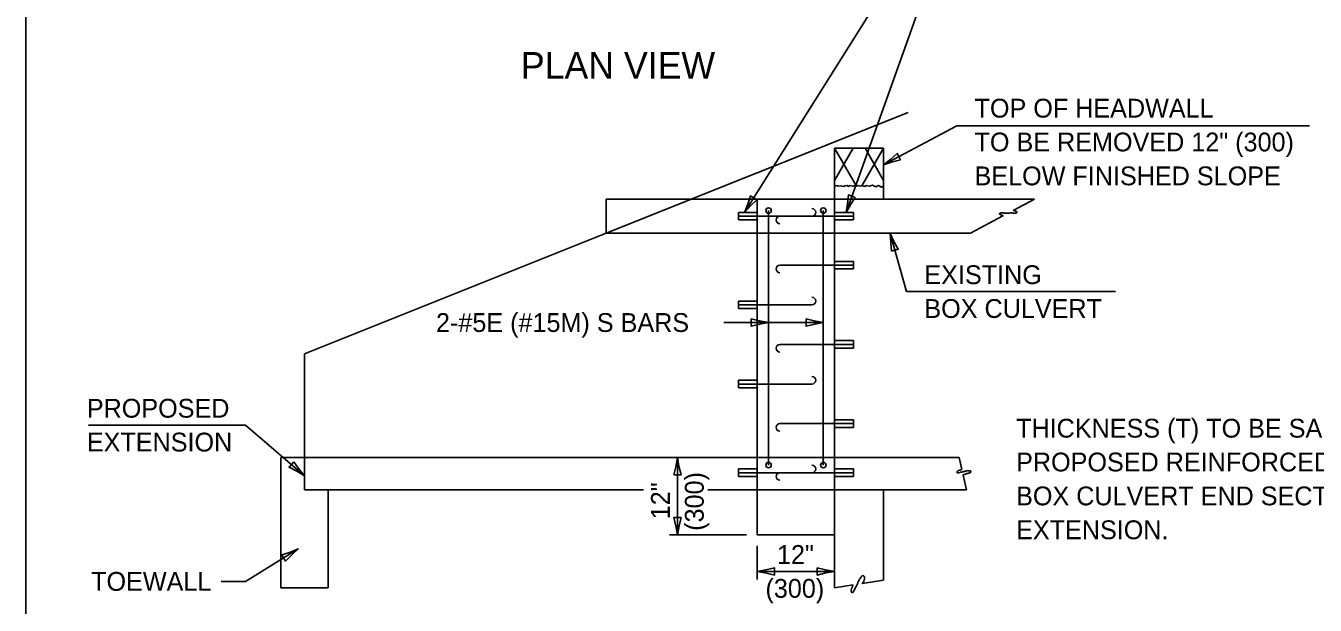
# Model space of a CAD drawing. Extents: x 2262347 to 2262977, y -3123475 to -3123075.
# Drawn here: x 2262346.9 to 2262555.8, y -3123298.5 to -3123204.7 of the extents above; entities that cross this region are included whole.
import ezdxf

# ---------------------------------------------------------------- set-up
doc = ezdxf.new("R2010")
doc.units = 0
for name, color, linetype in [('Default', 7, 'Continuous'), ('RD_Pr_Roadway_Dimensions', 7, 'Continuous'), ('RD_Pr_Roadway_Items', 7, 'Continuous'), ('RD_Pr_Roadway_Notes', 7, 'Continuous')]:
    doc.layers.add(name, color=color, linetype=linetype)

msp = doc.modelspace()

# ---------------------------------------------------------------- linework, layer by layer
at = {"layer": 'Default'}
msp.add_lwpolyline([(2262346.94, -3123474.99), (2262976.94, -3123474.99), (2262976.94, -3123074.99), (2262346.94, -3123074.99)], close=True, dxfattribs=at)
at = {"layer": 'RD_Pr_Roadway_Dimensions'}
for p, q in [((2262501.39, -3123174.47), (2262463.36, -3123234.9)), ((2262452.49, -3123287.16), (2262452.49, -3123274.63)), ((2262463.71, -3123287.16), (2262451.19, -3123287.16)), ((2262465.43, -3123294.4), (2262465.43, -3123288.92)), ((2262465.43, -3123293.07), (2262477.96, -3123293.07))]:
    msp.add_line(p, q, dxfattribs=at)
msp.add_lwpolyline([(2262458.84, -3123110.08), (2262501.39, -3123174.47), (2262479.82, -3123234.9)], dxfattribs=at)
for points in [[(2262465.34, -3123232.85), (2262464.85, -3123232.53), (2262464.35, -3123232.22), (2262463.9, -3123233.59), (2262463.36, -3123234.9), (2262464.38, -3123233.79)], [(2262481.31, -3123232.47), (2262480.76, -3123232.27), (2262480.21, -3123232.07), (2262480.06, -3123233.5), (2262479.82, -3123234.9), (2262480.58, -3123233.59)], [(2262451.9, -3123277.43), (2262452.49, -3123277.43), (2262453.08, -3123277.43), (2262452.73, -3123276.03), (2262452.49, -3123274.63), (2262452.22, -3123276.13)], [(2262453.08, -3123284.36), (2262452.49, -3123284.36), (2262451.9, -3123284.36), (2262452.25, -3123285.76), (2262452.49, -3123287.16), (2262452.76, -3123285.67)], [(2262468.23, -3123293.66), (2262468.23, -3123293.07), (2262468.23, -3123292.49), (2262466.83, -3123292.83), (2262465.43, -3123293.07), (2262466.92, -3123293.34)], [(2262475.16, -3123292.49), (2262475.16, -3123293.07), (2262475.16, -3123293.66), (2262476.56, -3123293.31), (2262477.96, -3123293.07), (2262476.47, -3123292.8)]]:
    msp.add_lwpolyline(points, close=True, dxfattribs=at)
at = {"layer": 'RD_Pr_Roadway_Items'}
for p, q in [((2262440.98, -3123238.27), (2262489.88, -3123218.71)), ((2262477.96, -3123224.51), (2262485.9, -3123224.51)), ((2262477.96, -3123224.51), (2262481.49, -3123230.63)), ((2262480.97, -3123224.51), (2262477.96, -3123229.72)), ((2262477.96, -3123232.77), (2262477.96, -3123224.51)), ((2262485.9, -3123224.51), (2262482.39, -3123230.61)), ((2262482.9, -3123224.51), (2262485.9, -3123229.72)), ((2262485.9, -3123232.77), (2262485.9, -3123224.51)), ((2262440.98, -3123238.27), (2262440.98, -3123232.77)), ((2262477.96, -3123232.77), (2262440.98, -3123232.77)), ((2262465.43, -3123287.16), (2262465.43, -3123232.77)), ((2262510.35, -3123232.77), (2262477.96, -3123232.77)), ((2262477.96, -3123287.16), (2262477.96, -3123232.77)), ((2262506.91, -3123234.58), (2262510.35, -3123232.77)), ((2262465.43, -3123234.9), (2262462.37, -3123234.9)), ((2262462.37, -3123236.13), (2262462.37, -3123234.9)), ((2262481.01, -3123235.52), (2262462.37, -3123235.52)), ((2262465.43, -3123236.13), (2262462.37, -3123236.13)), ((2262467.26, -3123275.85), (2262467.26, -3123234.6)), ((2262476.13, -3123275.85), (2262476.13, -3123234.6)), ((2262481.01, -3123234.9), (2262477.96, -3123234.9)), ((2262481.01, -3123236.13), (2262477.96, -3123236.13)), ((2262481.01, -3123236.13), (2262481.01, -3123234.9)), ((2262499.96, -3123238.27), (2262505.23, -3123235.48)), ((2262392.09, -3123257.82), (2262440.98, -3123238.27)), ((2262499.96, -3123238.27), (2262440.98, -3123238.27)), ((2262481.01, -3123243.46), (2262469.1, -3123243.46)), ((2262481.01, -3123242.85), (2262477.96, -3123242.85)), ((2262481.01, -3123244.07), (2262477.96, -3123244.07)), ((2262481.01, -3123244.07), (2262481.01, -3123242.85)), ((2262465.43, -3123249.27), (2262462.37, -3123249.27)), ((2262462.37, -3123250.49), (2262462.37, -3123249.27)), ((2262474.29, -3123249.88), (2262462.37, -3123249.88)), ((2262465.43, -3123250.49), (2262462.37, -3123250.49)), ((2262481.01, -3123256.29), (2262469.1, -3123256.29)), ((2262481.01, -3123255.68), (2262477.96, -3123255.68)), ((2262481.01, -3123256.91), (2262477.96, -3123256.91)), ((2262481.01, -3123256.91), (2262481.01, -3123255.68)), ((2262392.09, -3123279.83), (2262392.09, -3123257.82)), ((2262465.43, -3123262.1), (2262462.37, -3123262.1)), ((2262462.37, -3123263.32), (2262462.37, -3123262.1)), ((2262474.29, -3123262.71), (2262462.37, -3123262.71)), ((2262465.43, -3123263.32), (2262462.37, -3123263.32)), ((2262481.01, -3123269.13), (2262469.1, -3123269.13)), ((2262481.01, -3123268.52), (2262477.96, -3123268.52)), ((2262481.01, -3123269.74), (2262477.96, -3123269.74)), ((2262481.01, -3123269.74), (2262481.01, -3123268.52)), ((2262392.09, -3123274.63), (2262388.24, -3123274.63)), ((2262388.24, -3123274.63), (2262388.24, -3123295.72)), ((2262498.13, -3123274.63), (2262392.09, -3123274.63)), ((2262498.13, -3123274.63), (2262498.59, -3123276.57)), ((2262465.43, -3123276.46), (2262462.37, -3123276.46)), ((2262462.37, -3123277.69), (2262462.37, -3123276.46)), ((2262481.01, -3123277.08), (2262462.37, -3123277.08)), ((2262465.43, -3123277.69), (2262462.37, -3123277.69)), ((2262481.01, -3123276.46), (2262477.96, -3123276.46)), ((2262481.01, -3123277.69), (2262477.96, -3123277.69)), ((2262481.01, -3123277.69), (2262481.01, -3123276.46)), ((2262498.8, -3123277.49), (2262499.35, -3123279.83)), ((2262447, -3123279.83), (2262392.09, -3123279.83)), ((2262395.92, -3123295.72), (2262395.92, -3123279.83)), ((2262477.96, -3123279.83), (2262457.45, -3123279.83)), ((2262499.35, -3123279.83), (2262477.96, -3123279.83)), ((2262485.9, -3123294.49), (2262485.9, -3123279.83)), ((2262465.43, -3123287.16), (2262477.96, -3123287.16)), ((2262477.96, -3123295.72), (2262477.96, -3123287.16)), ((2262482.45, -3123295.02), (2262485.9, -3123294.49)), ((2262395.92, -3123295.72), (2262388.24, -3123295.72)), ((2262477.96, -3123295.72), (2262480.95, -3123295.26))]:
    msp.add_line(p, q, dxfattribs=at)
msp.add_lwpolyline([(2262477.96, -3123230.63), (2262478.31, -3123230.57), (2262478.51, -3123230.67), (2262478.84, -3123230.62), (2262479.19, -3123230.63), (2262479.47, -3123230.7), (2262479.64, -3123230.59), (2262480, -3123230.57), (2262480.2, -3123230.7), (2262480.44, -3123230.55), (2262480.9, -3123230.67), (2262481.16, -3123230.52), (2262481.61, -3123230.67), (2262481.73, -3123230.53), (2262482.12, -3123230.65), (2262482.52, -3123230.59), (2262482.88, -3123230.7), (2262483.06, -3123230.52), (2262483.59, -3123230.65), (2262484.1, -3123230.5), (2262484.66, -3123230.75), (2262485.06, -3123230.53), (2262485.57, -3123230.79), (2262485.9, -3123230.63)], dxfattribs=at)
for centre in [(2262467.26, -3123234.6), (2262476.13, -3123234.6), (2262467.26, -3123275.85), (2262476.13, -3123275.85)]:
    msp.add_circle(centre, 0.436, dxfattribs=at)
for centre, start, end in [((2262474.29, -3123234.9), 270, 90), ((2262469.1, -3123236.13), 90, 270), ((2262469.1, -3123244.07), 90, 270), ((2262474.29, -3123249.27), 270, 90), ((2262469.1, -3123256.91), 90, 270), ((2262474.29, -3123262.1), 270, 90), ((2262469.1, -3123269.74), 90, 270), ((2262474.29, -3123276.46), 270, 90), ((2262469.1, -3123277.69), 90, 270)]:
    msp.add_arc(centre, 0.611, start, end, dxfattribs=at)
for points in [[(2262506.91, -3123234.57), (2262507.21, -3123234.64), (2262507.28, -3123234.68), (2262507.49, -3123234.81), (2262507.49, -3123234.88), (2262507.49, -3123234.95), (2262507.42, -3123234.98), (2262507.28, -3123235.02), (2262507.11, -3123235.02), (2262506.91, -3123235.02), (2262506.57, -3123234.98), (2262506.29, -3123235.02), (2262506.02, -3123235.02), (2262505.75, -3123235.02), (2262505.48, -3123235.02), (2262505.24, -3123234.98), (2262505, -3123234.98), (2262504.83, -3123235.02), (2262504.66, -3123235.15), (2262504.69, -3123235.15), (2262504.76, -3123235.25), (2262504.93, -3123235.32), (2262505.03, -3123235.36), (2262505.07, -3123235.36), (2262505.2, -3123235.42), (2262505.31, -3123235.49)], [(2262498.54, -3123276.58), (2262498.23, -3123276.66), (2262498.13, -3123276.69), (2262498.03, -3123276.72), (2262497.99, -3123276.75), (2262497.86, -3123276.83), (2262497.82, -3123276.89), (2262497.75, -3123276.96), (2262497.75, -3123277), (2262497.86, -3123277.1), (2262497.99, -3123277.1), (2262498.06, -3123277.1), (2262498.2, -3123277.06), (2262498.3, -3123277), (2262498.47, -3123277), (2262498.64, -3123276.96), (2262498.81, -3123276.92), (2262499.02, -3123276.86), (2262499.15, -3123276.83), (2262499.43, -3123276.75), (2262499.63, -3123276.75), (2262499.77, -3123276.75), (2262499.87, -3123276.75), (2262500.04, -3123276.83), (2262500.04, -3123276.86), (2262500.01, -3123277), (2262499.97, -3123277.03), (2262499.87, -3123277.1), (2262499.6, -3123277.17), (2262499.43, -3123277.2), (2262499.19, -3123277.27), (2262499.05, -3123277.34), (2262498.95, -3123277.4), (2262498.88, -3123277.44), (2262498.74, -3123277.5)], [(2262480.95, -3123295.3), (2262480.92, -3123295.37), (2262480.88, -3123295.43), (2262480.85, -3123295.5), (2262480.82, -3123295.64), (2262480.78, -3123295.71), (2262480.71, -3123295.88), (2262480.65, -3123296.01), (2262480.65, -3123296.15), (2262480.65, -3123296.29), (2262480.68, -3123296.39), (2262480.82, -3123296.49), (2262480.88, -3123296.46), (2262480.99, -3123296.42), (2262481.05, -3123296.25), (2262481.12, -3123296.12), (2262481.29, -3123295.81), (2262481.43, -3123295.54), (2262481.57, -3123295.3), (2262481.67, -3123295.06), (2262481.73, -3123294.82), (2262481.87, -3123294.58), (2262482.01, -3123294.34), (2262482.18, -3123294.11), (2262482.24, -3123293.97), (2262482.45, -3123293.8), (2262482.62, -3123293.76), (2262482.65, -3123293.8), (2262482.76, -3123293.87), (2262482.79, -3123293.97), (2262482.82, -3123294.07), (2262482.82, -3123294.21), (2262482.79, -3123294.38), (2262482.73, -3123294.52), (2262482.69, -3123294.65), (2262482.55, -3123294.89), (2262482.45, -3123295.06)]]:
    msp.add_spline(points, degree=3, dxfattribs=at)
at = {"layer": 'RD_Pr_Roadway_Notes'}
for p, q in [((2262485.9, -3123227.18), (2262497.76, -3123220.85)), ((2262497.76, -3123220.85), (2262554.86, -3123220.85)), ((2262486.95, -3123238.34), (2262489.62, -3123247.73)), ((2262489.62, -3123247.73), (2262523.46, -3123247.73)), ((2262476.13, -3123252.75), (2262460.01, -3123252.75)), ((2262357.09, -3123269.37), (2262382.51, -3123269.37)), ((2262392.09, -3123277.56), (2262382.51, -3123269.37)), ((2262382.51, -3123294.69), (2262391.09, -3123289.43)), ((2262378.6, -3123294.69), (2262382.51, -3123294.69))]:
    msp.add_line(p, q, dxfattribs=at)
for points in [[(2262488.65, -3123226.38), (2262488.37, -3123225.86), (2262488.1, -3123225.34), (2262487.02, -3123226.31), (2262485.9, -3123227.18), (2262487.35, -3123226.72)], [(2262487.15, -3123241.19), (2262487.71, -3123241.03), (2262488.28, -3123240.87), (2262487.56, -3123239.61), (2262486.95, -3123238.34), (2262487.09, -3123239.85)], [(2262464.47, -3123252.16), (2262464.46, -3123252.75), (2262464.46, -3123253.34), (2262465.87, -3123252.99), (2262467.26, -3123252.75), (2262465.77, -3123252.48)], [(2262473.33, -3123252.16), (2262473.33, -3123252.75), (2262473.33, -3123253.34), (2262474.73, -3123252.99), (2262476.13, -3123252.75), (2262474.63, -3123252.48)], [(2262390.34, -3123275.3), (2262389.96, -3123275.74), (2262389.58, -3123276.19), (2262390.87, -3123276.84), (2262392.09, -3123277.56), (2262391.13, -3123276.39)], [(2262388.4, -3123290.39), (2262388.7, -3123290.89), (2262389.01, -3123291.39), (2262390.02, -3123290.37), (2262391.09, -3123289.43), (2262389.67, -3123289.98)]]:
    msp.add_lwpolyline(points, close=True, dxfattribs=at)

# ---------------------------------------------------------------- texts
at = {"layer": 'RD_Pr_Roadway_Dimensions'}
for s, p in [('(300)', (2262456.76, -3123286.49)), ('12"', (2262451.27, -3123284.62))]:
    msp.add_text(s, height=3.048, rotation=90, dxfattribs=at).set_placement(p)
for s, p in [('12"', (2262468.63, -3123291.85)), ('(300)', (2262466.76, -3123297.34))]:
    msp.add_text(s, height=3.048, dxfattribs=at).set_placement(p)
at = {"layer": 'RD_Pr_Roadway_Notes'}
for s, height, p in [('PLAN VIEW', 4.32, (2262427.14, -3123213.25)), ('TOP OF HEADWALL', 3.048, (2262500.63, -3123219.54)), ('TO BE REMOVED 12" (300)', 3.048, (2262500.63, -3123225.02)), ('BELOW FINISHED SLOPE', 3.048, (2262500.63, -3123230.51)), ('EXISTING', 3.048, (2262492.5, -3123246.52)), ('BOX CULVERT', 3.048, (2262492.5, -3123252)), ('2-#5E (#15M) S BARS', 3.048, (2262413.39, -3123254.27)), ('PROPOSED', 3.048, (2262356.83, -3123268.16)), ('THICKNESS (T) TO BE SAME AS', 3.048, (2262507.36, -3123271.39)), ('EXTENSION', 3.048, (2262356.83, -3123273.64)), ('PROPOSED REINFORCED CONCRETE', 3.048, (2262507.36, -3123276.87)), ('BOX CULVERT END SECTION OR', 3.048, (2262507.36, -3123282.36)), ('EXTENSION.', 3.048, (2262507.36, -3123287.85)), ('TOEWALL', 3.048, (2262357.53, -3123296.21))]:
    msp.add_text(s, height=height, dxfattribs=at).set_placement(p)

doc.saveas('drawing.dxf')
